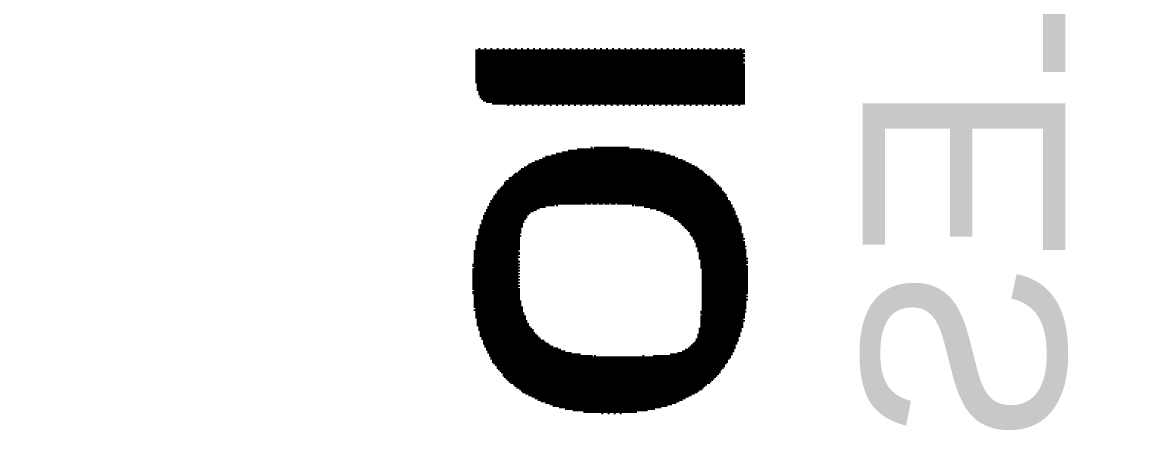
# Model space of a CAD drawing. Extents: x -163 to 81, y -104 to 74.
# Drawn here: x -101.23 to -96.873, y -25.197 to -23.603 of the extents above; entities that cross this region are included whole.
import ezdxf

# ---------------------------------------------------------------- set-up
doc = ezdxf.new("R2010")
doc.units = 0
doc.layers.add('PG_DISPLAY_TOP', color=85, linetype='CONTINUOUS')
doc.layers.add('PG_SILKSCREEN_TOP', color=7, linetype='CONTINUOUS')

msp = doc.modelspace()

# ---------------------------------------------------------------- linework, layer by layer
at = {"layer": 'PG_DISPLAY_TOP', "const_width": 0.1524}
msp.add_lwpolyline([(-102.489, -9.4996, 1), (-102.489, -52.4764, 1), (-102.489, -9.4996)], format="xyb", dxfattribs=at)
at = {"layer": 'PG_DISPLAY_TOP'}
for points in [[(-99.456748, -23.703026), (-99.456748, -23.88616)], [(-99.433126, -23.703026), (-99.433126, -23.909782)], [(-99.409504, -23.703026), (-99.409504, -23.915624)], [(-99.385882, -23.703026), (-99.385882, -23.921466)], [(-99.36226, -23.703026), (-99.36226, -23.921466)], [(-99.338638, -23.703026), (-99.338638, -23.921466)], [(-99.315016, -23.703026), (-99.315016, -23.921466)], [(-99.291394, -23.703026), (-99.291394, -23.921466)], [(-99.267772, -23.703026), (-99.267772, -23.921466)], [(-99.24415, -23.703026), (-99.24415, -23.921466)], [(-99.220528, -23.703026), (-99.220528, -23.921466)], [(-99.196906, -23.703026), (-99.196906, -23.921466)], [(-99.173284, -23.703026), (-99.173284, -23.921466)], [(-99.149662, -23.703026), (-99.149662, -23.921466)], [(-99.12604, -23.703026), (-99.12604, -23.921466)], [(-99.102418, -23.703026), (-99.102418, -23.921466)], [(-99.078796, -23.703026), (-99.078796, -23.921466)], [(-99.055174, -23.703026), (-99.055174, -23.921466)], [(-99.031552, -23.703026), (-99.031552, -23.921466)], [(-99.00793, -23.703026), (-99.00793, -23.921466)], [(-98.984308, -23.703026), (-98.984308, -23.921466)], [(-98.960686, -23.703026), (-98.960686, -23.921466)], [(-98.937318, -23.703026), (-98.937318, -23.921466)], [(-98.913442, -23.703026), (-98.913442, -23.921466)], [(-98.88982, -23.703026), (-98.88982, -23.921466)], [(-98.866198, -23.703026), (-98.866198, -23.921466)], [(-98.842576, -23.703026), (-98.842576, -23.921466)], [(-98.819208, -23.703026), (-98.819208, -23.921466)], [(-98.795586, -23.703026), (-98.795586, -23.921466)], [(-98.771964, -23.703026), (-98.771964, -23.921466)], [(-98.748088, -23.703026), (-98.748088, -23.921466)], [(-98.72472, -23.703026), (-98.72472, -23.921466)], [(-98.701098, -23.703026), (-98.701098, -23.921466)], [(-98.677476, -23.703026), (-98.677476, -23.921466)], [(-98.653854, -23.703026), (-98.653854, -23.921466)], [(-98.630232, -23.703026), (-98.630232, -23.921466)], [(-98.60661, -23.703026), (-98.60661, -23.921466)], [(-98.582988, -23.703026), (-98.582988, -23.921466)], [(-98.559366, -23.703026), (-98.559366, -23.921466)], [(-98.535744, -23.703026), (-98.535744, -23.921466)], [(-98.512122, -23.703026), (-98.512122, -23.921466)], [(-98.4885, -23.703026), (-98.4885, -23.921466)], [(-98.464878, -23.703026), (-98.464878, -23.921466)], [(-98.441256, -23.703026), (-98.441256, -23.921466)], [(-99.468432, -23.708868), (-99.468432, -23.838916)], [(-99.46259, -23.708868), (-99.46259, -23.86838)], [(-99.450906, -23.708868), (-99.450906, -23.897844)], [(-99.44481, -23.708868), (-99.44481, -23.903686)], [(-99.438968, -23.708868), (-99.438968, -23.909782)], [(-99.427284, -23.708868), (-99.427284, -23.915624)], [(-99.421188, -23.708868), (-99.421188, -23.915624)], [(-99.415346, -23.708868), (-99.415346, -23.915624)], [(-99.403662, -23.708868), (-99.403662, -23.921466)], [(-99.39782, -23.708868), (-99.39782, -23.921466)], [(-99.391724, -23.708868), (-99.391724, -23.921466)], [(-99.38004, -23.708868), (-99.38004, -23.921466)], [(-99.374198, -23.708868), (-99.374198, -23.921466)], [(-99.368102, -23.708868), (-99.368102, -23.921466)], [(-99.356418, -23.708868), (-99.356418, -23.921466)], [(-99.350322, -23.708868), (-99.350322, -23.921466)], [(-99.34448, -23.708868), (-99.34448, -23.927308)], [(-99.332796, -23.708868), (-99.332796, -23.921466)], [(-99.3267, -23.708868), (-99.3267, -23.921466)], [(-99.320858, -23.708868), (-99.320858, -23.927308)], [(-99.309174, -23.708868), (-99.309174, -23.921466)], [(-99.303078, -23.708868), (-99.303078, -23.921466)], [(-99.297236, -23.708868), (-99.297236, -23.927308)], [(-99.285552, -23.708868), (-99.285552, -23.921466)], [(-99.27971, -23.708868), (-99.27971, -23.921466)], [(-99.273614, -23.708868), (-99.273614, -23.927308)], [(-99.26193, -23.708868), (-99.26193, -23.921466)], [(-99.256088, -23.708868), (-99.256088, -23.921466)], [(-99.249992, -23.708868), (-99.249992, -23.927308)], [(-99.238308, -23.708868), (-99.238308, -23.921466)], [(-99.232466, -23.708868), (-99.232466, -23.921466)], [(-99.226624, -23.708868), (-99.226624, -23.927308)], [(-99.214686, -23.708868), (-99.214686, -23.921466)], [(-99.20859, -23.708868), (-99.20859, -23.921466)], [(-99.202748, -23.708868), (-99.202748, -23.927308)], [(-99.191064, -23.708868), (-99.191064, -23.921466)], [(-99.185222, -23.708868), (-99.185222, -23.921466)], [(-99.179126, -23.708868), (-99.179126, -23.927308)], [(-99.167442, -23.708868), (-99.167442, -23.921466)], [(-99.1616, -23.708868), (-99.1616, -23.921466)], [(-99.155504, -23.708868), (-99.155504, -23.927308)], [(-99.14382, -23.708868), (-99.14382, -23.921466)], [(-99.137978, -23.708868), (-99.137978, -23.921466)], [(-99.131882, -23.708868), (-99.131882, -23.927308)], [(-99.120198, -23.708868), (-99.120198, -23.921466)], [(-99.114356, -23.708868), (-99.114356, -23.921466)], [(-99.108514, -23.708868), (-99.108514, -23.927308)], [(-99.096576, -23.708868), (-99.096576, -23.921466)], [(-99.090734, -23.708868), (-99.090734, -23.921466)], [(-99.084892, -23.708868), (-99.084892, -23.927308)], [(-99.072954, -23.708868), (-99.072954, -23.921466)], [(-99.067112, -23.708868), (-99.067112, -23.921466)], [(-99.061016, -23.708868), (-99.061016, -23.927308)], [(-99.049332, -23.708868), (-99.049332, -23.921466)], [(-99.04349, -23.708868), (-99.04349, -23.921466)], [(-99.037394, -23.708868), (-99.037394, -23.927308)], [(-99.02571, -23.708868), (-99.02571, -23.921466)], [(-99.019868, -23.708868), (-99.019868, -23.921466)], [(-99.014026, -23.708868), (-99.014026, -23.927308)], [(-99.002088, -23.708868), (-99.002088, -23.921466)], [(-98.996246, -23.708868), (-98.996246, -23.921466)], [(-98.990404, -23.708868), (-98.990404, -23.927308)], [(-98.978466, -23.708868), (-98.978466, -23.921466)], [(-98.972624, -23.708868), (-98.972624, -23.921466)], [(-98.966782, -23.708868), (-98.966782, -23.927308)], [(-98.954844, -23.708868), (-98.954844, -23.921466)], [(-98.949002, -23.708868), (-98.949002, -23.921466)], [(-98.94316, -23.708868), (-98.94316, -23.927308)], [(-98.931222, -23.708868), (-98.931222, -23.921466)], [(-98.92538, -23.708868), (-98.92538, -23.921466)], [(-98.919538, -23.708868), (-98.919538, -23.927308)], [(-98.9076, -23.708868), (-98.9076, -23.921466)], [(-98.901758, -23.708868), (-98.901758, -23.921466)], [(-98.895916, -23.708868), (-98.895916, -23.927308)], [(-98.883978, -23.708868), (-98.883978, -23.921466)], [(-98.878136, -23.708868), (-98.878136, -23.921466)], [(-98.872294, -23.708868), (-98.872294, -23.927308)], [(-98.860356, -23.708868), (-98.860356, -23.921466)], [(-98.854514, -23.708868), (-98.854514, -23.921466)], [(-98.848672, -23.708868), (-98.848672, -23.927308)], [(-98.836734, -23.708868), (-98.836734, -23.921466)], [(-98.830892, -23.708868), (-98.830892, -23.921466)], [(-98.82505, -23.708868), (-98.82505, -23.927308)], [(-98.813112, -23.708868), (-98.813112, -23.921466)], [(-98.80727, -23.708868), (-98.80727, -23.921466)], [(-98.801428, -23.708868), (-98.801428, -23.927308)], [(-98.78949, -23.708868), (-98.78949, -23.921466)], [(-98.783648, -23.708868), (-98.783648, -23.921466)], [(-98.777806, -23.708868), (-98.777806, -23.927308)], [(-98.765868, -23.708868), (-98.765868, -23.921466)], [(-98.760026, -23.708868), (-98.760026, -23.921466)], [(-98.754184, -23.708868), (-98.754184, -23.927308)], [(-98.742246, -23.708868), (-98.742246, -23.921466)], [(-98.736404, -23.708868), (-98.736404, -23.921466)], [(-98.730562, -23.708868), (-98.730562, -23.927308)], [(-98.718624, -23.708868), (-98.718624, -23.921466)], [(-98.712782, -23.708868), (-98.712782, -23.921466)], [(-98.70694, -23.708868), (-98.70694, -23.927308)], [(-98.695002, -23.708868), (-98.695002, -23.921466)], [(-98.68916, -23.708868), (-98.68916, -23.921466)], [(-98.683318, -23.708868), (-98.683318, -23.927308)], [(-98.67138, -23.708868), (-98.67138, -23.921466)], [(-98.665538, -23.708868), (-98.665538, -23.921466)], [(-98.659696, -23.708868), (-98.659696, -23.927308)], [(-98.648012, -23.708868), (-98.648012, -23.921466)], [(-98.641916, -23.708868), (-98.641916, -23.921466)], [(-98.636074, -23.708868), (-98.636074, -23.927308)], [(-98.62439, -23.708868), (-98.62439, -23.921466)], [(-98.618294, -23.708868), (-98.618294, -23.921466)], [(-98.612452, -23.708868), (-98.612452, -23.927308)], [(-98.600514, -23.708868), (-98.600514, -23.921466)], [(-98.594672, -23.708868), (-98.594672, -23.921466)], [(-98.58883, -23.708868), (-98.58883, -23.927308)], [(-98.576892, -23.708868), (-98.576892, -23.921466)], [(-98.57105, -23.708868), (-98.57105, -23.921466)], [(-98.565208, -23.708868), (-98.565208, -23.927308)], [(-98.553524, -23.708868), (-98.553524, -23.921466)], [(-98.547428, -23.708868), (-98.547428, -23.921466)], [(-98.541586, -23.708868), (-98.541586, -23.927308)], [(-98.529902, -23.708868), (-98.529902, -23.921466)], [(-98.523806, -23.708868), (-98.523806, -23.921466)], [(-98.517964, -23.708868), (-98.517964, -23.927308)], [(-98.50628, -23.708868), (-98.50628, -23.921466)], [(-98.500184, -23.708868), (-98.500184, -23.921466)], [(-98.494342, -23.708868), (-98.494342, -23.927308)], [(-98.482658, -23.708868), (-98.482658, -23.921466)], [(-98.476816, -23.708868), (-98.476816, -23.921466)], [(-98.47072, -23.708868), (-98.47072, -23.927308)], [(-98.458782, -23.708868), (-98.458782, -23.921466)], [(-98.45294, -23.708868), (-98.45294, -23.921466)], [(-98.447098, -23.708868), (-98.447098, -23.927308)], [(-98.435414, -23.708868), (-98.435414, -23.921466)], [(-98.429318, -23.708868), (-98.429318, -23.720806)], [(-98.429318, -23.726648), (-98.429318, -23.738586)], [(-98.429318, -23.744428), (-98.429318, -23.756112)], [(-98.429318, -23.762208), (-98.429318, -23.921466)], [(-99.072954, -24.092662), (-99.072954, -24.311102)], [(-99.067112, -24.092662), (-99.067112, -24.311102)], [(-99.061016, -24.092662), (-99.061016, -24.311102)], [(-99.055174, -24.092662), (-99.055174, -24.311102)], [(-99.049332, -24.092662), (-99.049332, -24.311102)], [(-99.04349, -24.092662), (-99.04349, -24.30526)], [(-99.037394, -24.092662), (-99.037394, -24.311102)], [(-99.031552, -24.092662), (-99.031552, -24.311102)], [(-99.02571, -24.092662), (-99.02571, -24.311102)], [(-99.019868, -24.08682), (-99.019868, -24.30526)], [(-99.014026, -24.092662), (-99.014026, -24.311102)], [(-99.00793, -24.08682), (-99.00793, -24.311102)], [(-99.002088, -24.08682), (-99.002088, -24.311102)], [(-98.996246, -24.08682), (-98.996246, -24.30526)], [(-98.990404, -24.08682), (-98.990404, -24.311102)], [(-98.984308, -24.08682), (-98.984308, -24.311102)], [(-98.978466, -24.08682), (-98.978466, -24.311102)], [(-98.972624, -24.08682), (-98.972624, -24.30526)], [(-98.966782, -24.08682), (-98.966782, -24.311102)], [(-98.960686, -24.08682), (-98.960686, -24.311102)], [(-98.954844, -24.08682), (-98.954844, -24.311102)], [(-98.949002, -24.08682), (-98.949002, -24.30526)], [(-98.94316, -24.08682), (-98.94316, -24.311102)], [(-98.937318, -24.08682), (-98.937318, -24.311102)], [(-98.931222, -24.08682), (-98.931222, -24.311102)], [(-98.92538, -24.08682), (-98.92538, -24.30526)], [(-98.919538, -24.08682), (-98.919538, -24.311102)], [(-98.913442, -24.08682), (-98.913442, -24.311102)], [(-98.9076, -24.08682), (-98.9076, -24.311102)], [(-98.901758, -24.08682), (-98.901758, -24.311102)], [(-98.895916, -24.08682), (-98.895916, -24.311102)], [(-98.88982, -24.08682), (-98.88982, -24.311102)], [(-98.883978, -24.08682), (-98.883978, -24.311102)], [(-98.878136, -24.08682), (-98.878136, -24.311102)], [(-98.872294, -24.092662), (-98.872294, -24.311102)], [(-98.866198, -24.092662), (-98.866198, -24.311102)], [(-98.860356, -24.092662), (-98.860356, -24.317198)], [(-98.854514, -24.092662), (-98.854514, -24.311102)], [(-98.848672, -24.092662), (-98.848672, -24.317198)], [(-98.842576, -24.092662), (-98.842576, -24.317198)], [(-98.836734, -24.092662), (-98.836734, -24.317198)], [(-98.830892, -24.092662), (-98.830892, -24.317198)], [(-98.819208, -24.092662), (-98.819208, -24.317198)], [(-99.238308, -24.139906), (-99.238308, -24.334724)], [(-99.232466, -24.139906), (-99.232466, -24.328882)], [(-99.226624, -24.139906), (-99.226624, -24.328882)], [(-99.220528, -24.134064), (-99.220528, -24.32304)], [(-99.214686, -24.134064), (-99.214686, -24.32304)], [(-99.20859, -24.128222), (-99.20859, -24.32304)], [(-99.202748, -24.128222), (-99.202748, -24.32304)], [(-99.196906, -24.122126), (-99.196906, -24.317198)], [(-99.191064, -24.122126), (-99.191064, -24.317198)], [(-99.185222, -24.122126), (-99.185222, -24.317198)], [(-99.179126, -24.122126), (-99.179126, -24.317198)], [(-99.173284, -24.116284), (-99.173284, -24.317198)], [(-99.167442, -24.116284), (-99.167442, -24.317198)], [(-99.1616, -24.116284), (-99.1616, -24.311102)], [(-99.155504, -24.110442), (-99.155504, -24.317198)], [(-99.149662, -24.110442), (-99.149662, -24.311102)], [(-99.14382, -24.110442), (-99.14382, -24.311102)], [(-99.137978, -24.110442), (-99.137978, -24.311102)], [(-99.131882, -24.1046), (-99.131882, -24.311102)], [(-99.12604, -24.1046), (-99.12604, -24.311102)], [(-99.120198, -24.1046), (-99.120198, -24.311102)], [(-99.114356, -24.1046), (-99.114356, -24.311102)], [(-99.108514, -24.098504), (-99.108514, -24.311102)], [(-99.102418, -24.098504), (-99.102418, -24.311102)], [(-99.096576, -24.098504), (-99.096576, -24.311102)], [(-99.090734, -24.098504), (-99.090734, -24.311102)], [(-99.084892, -24.098504), (-99.084892, -24.311102)], [(-99.078796, -24.098504), (-99.078796, -24.311102)], [(-98.82505, -24.098504), (-98.82505, -24.317198)], [(-98.813112, -24.098504), (-98.813112, -24.32304)], [(-98.80727, -24.098504), (-98.80727, -24.32304)], [(-98.801428, -24.098504), (-98.801428, -24.32304)], [(-98.795586, -24.098504), (-98.795586, -24.32304)], [(-98.78949, -24.1046), (-98.78949, -24.328882)], [(-98.783648, -24.098504), (-98.783648, -24.328882)], [(-98.777806, -24.1046), (-98.777806, -24.328882)], [(-98.771964, -24.1046), (-98.771964, -24.328882)], [(-98.765868, -24.1046), (-98.765868, -24.334724)], [(-98.760026, -24.1046), (-98.760026, -24.334724)], [(-98.754184, -24.110442), (-98.754184, -24.334724)], [(-98.748088, -24.110442), (-98.748088, -24.34082)], [(-98.742246, -24.110442), (-98.742246, -24.34082)], [(-98.736404, -24.110442), (-98.736404, -24.346662)], [(-98.730562, -24.116284), (-98.730562, -24.346662)], [(-98.72472, -24.116284), (-98.72472, -24.352504)], [(-98.718624, -24.116284), (-98.718624, -24.352504)], [(-98.712782, -24.122126), (-98.712782, -24.358346)], [(-98.70694, -24.122126), (-98.70694, -24.358346)], [(-98.701098, -24.122126), (-98.701098, -24.364188)], [(-98.695002, -24.128222), (-98.695002, -24.370284)], [(-98.68916, -24.128222), (-98.68916, -24.370284)], [(-98.683318, -24.134064), (-98.683318, -24.376126)], [(-98.677476, -24.134064), (-98.677476, -24.381968)], [(-98.67138, -24.134064), (-98.67138, -24.38781)], [(-98.665538, -24.139906), (-98.665538, -24.393906)], [(-98.659696, -24.139906), (-98.659696, -24.399748)], [(-99.303078, -24.181308), (-99.303078, -24.488394)], [(-99.297236, -24.175466), (-99.297236, -24.42337)], [(-99.291394, -24.169624), (-99.291394, -24.399748)], [(-99.285552, -24.169624), (-99.285552, -24.381968)], [(-99.27971, -24.163528), (-99.27971, -24.370284)], [(-99.273614, -24.163528), (-99.273614, -24.364188)], [(-99.267772, -24.157686), (-99.267772, -24.352504)], [(-99.26193, -24.15159), (-99.26193, -24.346662)], [(-99.256088, -24.15159), (-99.256088, -24.34082)], [(-99.249992, -24.145748), (-99.249992, -24.34082)], [(-99.24415, -24.145748), (-99.24415, -24.334724)], [(-98.653854, -24.145748), (-98.653854, -24.40559)], [(-98.648012, -24.145748), (-98.648012, -24.411432)], [(-98.641916, -24.15159), (-98.641916, -24.417274)], [(-98.636074, -24.15159), (-98.636074, -24.429212)], [(-98.630232, -24.157686), (-98.630232, -24.435054)], [(-98.62439, -24.157686), (-98.62439, -24.446992)], [(-98.618294, -24.163528), (-98.618294, -24.458676)], [(-98.612452, -24.163528), (-98.612452, -24.476456)], [(-98.60661, -24.169624), (-98.60661, -24.494236)], [(-98.600514, -24.175466), (-98.600514, -24.5237)], [(-98.594672, -24.175466), (-98.594672, -24.559006)], [(-98.58883, -24.181308), (-98.58883, -25.025604)], [(-99.356418, -24.22271), (-99.356418, -24.984202)], [(-99.350322, -24.216614), (-99.350322, -24.990044)], [(-99.34448, -24.216614), (-99.34448, -24.995886)], [(-99.338638, -24.20493), (-99.338638, -25.001982)], [(-99.332796, -24.20493), (-99.332796, -25.007824)], [(-99.3267, -24.199088), (-99.3267, -25.007824)], [(-99.320858, -24.192992), (-99.320858, -25.013666)], [(-99.315016, -24.18715), (-99.315016, -25.019508)], [(-99.309174, -24.18715), (-99.309174, -25.025604)], [(-98.582988, -24.18715), (-98.582988, -25.019508)], [(-98.576892, -24.192992), (-98.576892, -25.013666)], [(-98.57105, -24.199088), (-98.57105, -25.007824)], [(-98.565208, -24.199088), (-98.565208, -25.007824)], [(-98.559366, -24.20493), (-98.559366, -25.001982)], [(-98.553524, -24.210772), (-98.553524, -24.995886)], [(-98.547428, -24.216614), (-98.547428, -24.990044)], [(-98.541586, -24.22271), (-98.541586, -24.984202)], [(-99.391724, -24.2697), (-99.391724, -24.936958)], [(-99.385882, -24.258016), (-99.385882, -24.948896)], [(-99.38004, -24.252174), (-99.38004, -24.954738)], [(-99.374198, -24.246078), (-99.374198, -24.96058)], [(-99.368102, -24.240236), (-99.368102, -24.966422)], [(-99.36226, -24.234394), (-99.36226, -24.97836)], [(-98.535744, -24.228552), (-98.535744, -24.97836)], [(-98.529902, -24.234394), (-98.529902, -24.972518)], [(-98.523806, -24.240236), (-98.523806, -24.966422)], [(-98.517964, -24.246078), (-98.517964, -24.954738)], [(-98.512122, -24.258016), (-98.512122, -24.948896)], [(-98.50628, -24.263858), (-98.50628, -24.9428)], [(-98.500184, -24.2697), (-98.500184, -24.931116)], [(-99.415346, -24.30526), (-99.415346, -24.901652)], [(-99.409504, -24.293322), (-99.409504, -24.913336)], [(-99.403662, -24.28748), (-99.403662, -24.925274)], [(-99.39782, -24.275796), (-99.39782, -24.931116)], [(-98.494342, -24.281638), (-98.494342, -24.925274)], [(-98.4885, -24.293322), (-98.4885, -24.913336)], [(-98.482658, -24.299418), (-98.482658, -24.907494)], [(-98.476816, -24.311102), (-98.476816, -24.89581)], [(-99.438968, -24.352504), (-99.438968, -24.854408)], [(-99.433126, -24.34082), (-99.433126, -24.866092)], [(-99.427284, -24.328882), (-99.427284, -24.877776)], [(-99.421188, -24.317198), (-99.421188, -24.889714)], [(-98.47072, -24.32304), (-98.47072, -24.883872)], [(-98.464878, -24.334724), (-98.464878, -24.871934)], [(-98.458782, -24.352504), (-98.458782, -24.854408)], [(-99.450906, -24.38781), (-99.450906, -24.82469)], [(-99.44481, -24.370284), (-99.44481, -24.836628)], [(-98.45294, -24.364188), (-98.45294, -24.84247)], [(-98.447098, -24.381968), (-98.447098, -24.82469)], [(-98.441256, -24.393906), (-98.441256, -24.807164)], [(-99.46259, -24.429212), (-99.46259, -24.783542)], [(-99.456748, -24.40559), (-99.456748, -24.801322)], [(-99.297236, -24.429212), (-99.297236, -24.435054)], [(-98.435414, -24.42337), (-98.435414, -24.789384)], [(-98.429318, -24.440896), (-98.429318, -24.446992)], [(-99.474274, -24.488394), (-99.474274, -24.712676)], [(-99.468432, -24.452834), (-99.468432, -24.754078)], [(-98.429318, -24.452834), (-98.429318, -24.754078)], [(-98.423476, -24.470614), (-98.423476, -24.476456)], [(-98.423476, -24.482298), (-98.423476, -24.718518)], [(-99.303078, -24.494236), (-99.303078, -24.50592)], [(-99.303078, -24.512016), (-99.303078, -24.517858)], [(-99.303078, -24.529542), (-99.303078, -24.535384)], [(-98.417634, -24.517858), (-98.417634, -24.5237)], [(-98.417634, -24.529542), (-98.417634, -24.54148)], [(-99.48037, -24.54148), (-99.48037, -24.553164)], [(-99.48037, -24.559006), (-99.48037, -24.64181)], [(-99.303078, -24.54148), (-99.303078, -24.547322)], [(-99.303078, -24.553164), (-99.303078, -24.559006)], [(-99.303078, -24.565102), (-99.303078, -24.570944)], [(-98.417634, -24.547322), (-98.417634, -24.65959)], [(-99.303078, -24.576786), (-99.303078, -24.582628)], [(-99.303078, -24.588724), (-99.303078, -24.594566)], [(-99.303078, -24.600408), (-99.303078, -24.606504)], [(-99.303078, -24.612346), (-99.303078, -24.618188)], [(-99.48037, -24.647652), (-99.48037, -24.65959)], [(-99.303078, -24.62403), (-99.303078, -24.630126)], [(-99.303078, -24.635968), (-99.303078, -25.025604)], [(-99.297236, -24.683212), (-99.297236, -25.031446)], [(-99.291394, -24.70658), (-99.291394, -25.037288)], [(-98.417634, -24.665432), (-98.417634, -24.671274)], [(-98.417634, -24.677116), (-98.417634, -24.683212)], [(-99.474274, -24.718518), (-99.474274, -24.72436)], [(-99.285552, -24.730202), (-99.285552, -25.043384)], [(-99.27971, -24.74214), (-99.27971, -25.043384)], [(-98.594672, -24.72436), (-98.594672, -24.736298)], [(-98.594672, -24.74214), (-98.594672, -25.031446)], [(-98.423476, -24.72436), (-98.423476, -24.730202)], [(-99.273614, -24.75992), (-99.273614, -25.049226)], [(-99.267772, -24.771604), (-99.267772, -25.049226)], [(-99.26193, -24.783542), (-99.26193, -25.055068)], [(-99.256088, -24.789384), (-99.256088, -25.055068)], [(-98.600514, -24.789384), (-98.600514, -25.031446)], [(-98.429318, -24.75992), (-98.429318, -24.765762)], [(-99.249992, -24.795226), (-99.249992, -25.06091)], [(-99.24415, -24.807164), (-99.24415, -25.06091)], [(-99.238308, -24.813006), (-99.238308, -25.067006)], [(-99.232466, -24.818848), (-99.232466, -25.067006)], [(-99.226624, -24.82469), (-99.226624, -25.072848)], [(-99.220528, -24.830786), (-99.220528, -25.072848)], [(-99.214686, -24.836628), (-99.214686, -25.07869)], [(-99.20859, -24.836628), (-99.20859, -25.07869)], [(-98.612452, -24.830786), (-98.612452, -25.043384)], [(-98.60661, -24.813006), (-98.60661, -25.037288)], [(-99.202748, -24.84247), (-99.202748, -25.07869)], [(-99.196906, -24.848312), (-99.196906, -25.084532)], [(-99.191064, -24.848312), (-99.191064, -25.084532)], [(-99.185222, -24.854408), (-99.185222, -25.084532)], [(-99.179126, -24.86025), (-99.179126, -25.090374)], [(-99.173284, -24.86025), (-99.173284, -25.090374)], [(-99.167442, -24.866092), (-99.167442, -25.09647)], [(-99.1616, -24.866092), (-99.1616, -25.09647)], [(-99.155504, -24.866092), (-99.155504, -25.09647)], [(-99.149662, -24.871934), (-99.149662, -25.09647)], [(-99.14382, -24.871934), (-99.14382, -25.102312)], [(-99.137978, -24.877776), (-99.137978, -25.102312)], [(-99.131882, -24.877776), (-99.131882, -25.102312)], [(-99.12604, -24.877776), (-99.12604, -25.102312)], [(-98.665538, -24.877776), (-98.665538, -25.067006)], [(-98.659696, -24.877776), (-98.659696, -25.067006)], [(-98.653854, -24.871934), (-98.653854, -25.06091)], [(-98.648012, -24.871934), (-98.648012, -25.06091)], [(-98.641916, -24.866092), (-98.641916, -25.055068)], [(-98.636074, -24.86025), (-98.636074, -25.055068)], [(-98.630232, -24.854408), (-98.630232, -25.049226)], [(-98.62439, -24.848312), (-98.62439, -25.049226)], [(-98.618294, -24.84247), (-98.618294, -25.043384)], [(-99.120198, -24.883872), (-99.120198, -25.108154)], [(-99.114356, -24.883872), (-99.114356, -25.108154)], [(-99.108514, -24.883872), (-99.108514, -25.108154)], [(-99.102418, -24.883872), (-99.102418, -25.108154)], [(-99.096576, -24.889714), (-99.096576, -25.108154)], [(-99.090734, -24.889714), (-99.090734, -25.113996)], [(-99.084892, -24.889714), (-99.084892, -25.113996)], [(-99.078796, -24.889714), (-99.078796, -25.113996)], [(-99.072954, -24.889714), (-99.072954, -25.113996)], [(-99.067112, -24.889714), (-99.067112, -25.113996)], [(-99.061016, -24.89581), (-99.061016, -25.113996)], [(-99.055174, -24.89581), (-99.055174, -25.113996)], [(-99.049332, -24.89581), (-99.049332, -25.120092)], [(-99.04349, -24.89581), (-99.04349, -25.120092)], [(-99.037394, -24.89581), (-99.037394, -25.120092)], [(-99.031552, -24.89581), (-99.031552, -25.120092)], [(-99.02571, -24.89581), (-99.02571, -25.120092)], [(-99.019868, -24.89581), (-99.019868, -25.120092)], [(-99.014026, -24.901652), (-99.014026, -25.120092)], [(-99.00793, -24.89581), (-99.00793, -25.120092)], [(-99.002088, -24.901652), (-99.002088, -25.120092)], [(-98.996246, -24.901652), (-98.996246, -25.120092)], [(-98.990404, -24.901652), (-98.990404, -25.120092)], [(-98.984308, -24.901652), (-98.984308, -25.120092)], [(-98.978466, -24.901652), (-98.978466, -25.125934)], [(-98.972624, -24.901652), (-98.972624, -25.120092)], [(-98.966782, -24.901652), (-98.966782, -25.120092)], [(-98.960686, -24.901652), (-98.960686, -25.120092)], [(-98.954844, -24.901652), (-98.954844, -25.125934)], [(-98.949002, -24.901652), (-98.949002, -25.120092)], [(-98.94316, -24.901652), (-98.94316, -25.120092)], [(-98.937318, -24.901652), (-98.937318, -25.120092)], [(-98.931222, -24.901652), (-98.931222, -25.125934)], [(-98.92538, -24.901652), (-98.92538, -25.120092)], [(-98.919538, -24.901652), (-98.919538, -25.120092)], [(-98.913442, -24.901652), (-98.913442, -25.120092)], [(-98.9076, -24.901652), (-98.9076, -25.125934)], [(-98.901758, -24.901652), (-98.901758, -25.120092)], [(-98.895916, -24.901652), (-98.895916, -25.120092)], [(-98.88982, -24.901652), (-98.88982, -25.120092)], [(-98.883978, -24.901652), (-98.883978, -25.120092)], [(-98.878136, -24.901652), (-98.878136, -25.120092)], [(-98.872294, -24.901652), (-98.872294, -25.120092)], [(-98.866198, -24.901652), (-98.866198, -25.120092)], [(-98.860356, -24.901652), (-98.860356, -25.120092)], [(-98.854514, -24.901652), (-98.854514, -25.120092)], [(-98.848672, -24.901652), (-98.848672, -25.120092)], [(-98.842576, -24.901652), (-98.842576, -25.113996)], [(-98.836734, -24.901652), (-98.836734, -25.113996)], [(-98.830892, -24.901652), (-98.830892, -25.113996)], [(-98.82505, -24.901652), (-98.82505, -25.113996)], [(-98.819208, -24.89581), (-98.819208, -25.113996)], [(-98.813112, -24.901652), (-98.813112, -25.113996)], [(-98.80727, -24.901652), (-98.80727, -25.113996)], [(-98.801428, -24.901652), (-98.801428, -25.108154)], [(-98.795586, -24.901652), (-98.795586, -25.108154)], [(-98.78949, -24.901652), (-98.78949, -25.108154)], [(-98.783648, -24.901652), (-98.783648, -25.108154)], [(-98.777806, -24.89581), (-98.777806, -25.108154)], [(-98.771964, -24.89581), (-98.771964, -25.102312)], [(-98.765868, -24.89581), (-98.765868, -25.102312)], [(-98.760026, -24.89581), (-98.760026, -25.102312)], [(-98.754184, -24.89581), (-98.754184, -25.102312)], [(-98.748088, -24.89581), (-98.748088, -25.09647)], [(-98.742246, -24.89581), (-98.742246, -25.09647)], [(-98.736404, -24.89581), (-98.736404, -25.09647)], [(-98.730562, -24.89581), (-98.730562, -25.09647)], [(-98.72472, -24.89581), (-98.72472, -25.090374)], [(-98.718624, -24.89581), (-98.718624, -25.090374)], [(-98.712782, -24.889714), (-98.712782, -25.090374)], [(-98.70694, -24.889714), (-98.70694, -25.084532)], [(-98.701098, -24.889714), (-98.701098, -25.084532)], [(-98.695002, -24.889714), (-98.695002, -25.084532)], [(-98.68916, -24.889714), (-98.68916, -25.07869)], [(-98.683318, -24.883872), (-98.683318, -25.07869)], [(-98.677476, -24.883872), (-98.677476, -25.072848)], [(-98.67138, -24.883872), (-98.67138, -25.072848)]]:
    msp.add_lwpolyline(points, dxfattribs=at)
at = {"layer": 'PG_SILKSCREEN_TOP', "const_width": 0.127}
msp.add_lwpolyline([(-102.489, -52.4764, 1), (-102.489, -9.4996)], format="xyb", dxfattribs=at)

# ---------------------------------------------------------------- texts
at = {"layer": 'PG_DISPLAY_TOP', "text_generation_flag": 2}
msp.add_text('BCM4334W_MODULES', height=0.7874, rotation=90, dxfattribs=at).set_placement((-97.1804, -13.7668))

doc.saveas('drawing.dxf')
